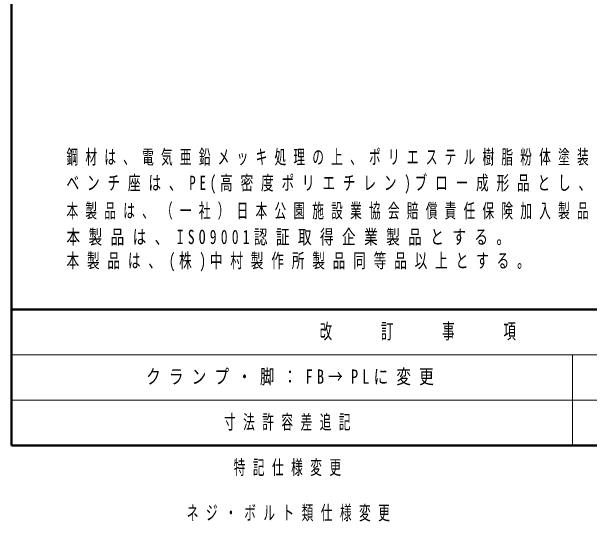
# Model space of a CAD drawing. Units: millimetres on the paper, scale 1:20. Extents: x -365 to 0, y -12 to 257.
# Drawn here: x -365 to -275.9, y -11.7 to 67 of the extents above; entities that cross this region are included whole.
import ezdxf

# ---------------------------------------------------------------- set-up
doc = ezdxf.new("R2010")
doc.units = ezdxf.units.MM
doc.layers.add('LY_1', color=7, linetype='Continuous', lineweight=25)
doc.layers.add('LY_3', color=7, linetype='Continuous', lineweight=13)
doc.styles.add('ＭＳ ゴシック', font='')
doc.styles.get('ＭＳ ゴシック').set_extended_font_data('MS Gothic')

msp = doc.modelspace()

# ---------------------------------------------------------------- linework, layer by layer
at = {"layer": 'LY_3', "lineweight": 50}
for p, q in [((-365, 257), (-365, 0)), ((-365, 21), (0, 21)), ((-365, 0), (0, 0))]:
    msp.add_line(p, q, dxfattribs=at)
at = {"layer": 'LY_3'}
for p, q in [((-365, 14), (-238.5, 14)), ((-278.5, 14), (-278.5, 0)), ((-365, 7), (-238.5, 7))]:
    msp.add_line(p, q, dxfattribs=at)

# ---------------------------------------------------------------- texts
at = {"layer": 'LY_1', "char_height": 2.199, "style": 'ＭＳ ゴシック'}
for s, insert, attachment_point in [('\\T1.62;\\W0.6;鋼材は、電気亜鉛メッキ処理の上、ポリエステル樹脂粉体塗装(ウォームグレー）仕上げとする。', (-356.533, 42.84), 7), ('\\T1.62;\\W0.65;ベンチ座は、PE(高密度ポリエチレン)ブロー成形品とし、寸法許容差は±2％とする。', (-356.533, 38.84), 7), ('\\T1.62;\\W0.6;本製品は、（一社）日本公園施設業協会賠償責任保険加入製品とする。', (-356.533, 34.84), 7), ('\\T1.62;\\W0.7;本製品は、ISO9001認証取得企業製品とする。', (-356.533, 30.84), 7), ('\\T1.62;\\W0.65;本製品は、(株)中村製作所製品同等品以上とする。', (-356.533, 26.84), 7), ('\\T1.56;\\W0.75;クランプ・脚：FB→PLに変更', (-344.25, 10.5), 4), ('\\T1.64;\\W0.6;寸法許容差追記', (-332.25, 3.5), 4), ('\\T1.64;\\W0.6;特記仕様変更', (-330.75, -3.5), 4), ('\\T1.64;\\W0.6;ネジ・ボルト類仕様変更', (-321.75, -10.5), 5)]:
    msp.add_mtext(s, dxfattribs=dict(at, insert=insert, attachment_point=attachment_point))
at = {"layer": 'LY_3', "color": 4, "insert": (-301.75, 17.5), "char_height": 2.346, "attachment_point": 5, "style": 'ＭＳ ゴシック'}
msp.add_mtext('\\T1.64;\\W0.6;改\u3000\u3000訂\u3000\u3000事\u3000\u3000項', dxfattribs=at)

doc.saveas('drawing.dxf')
